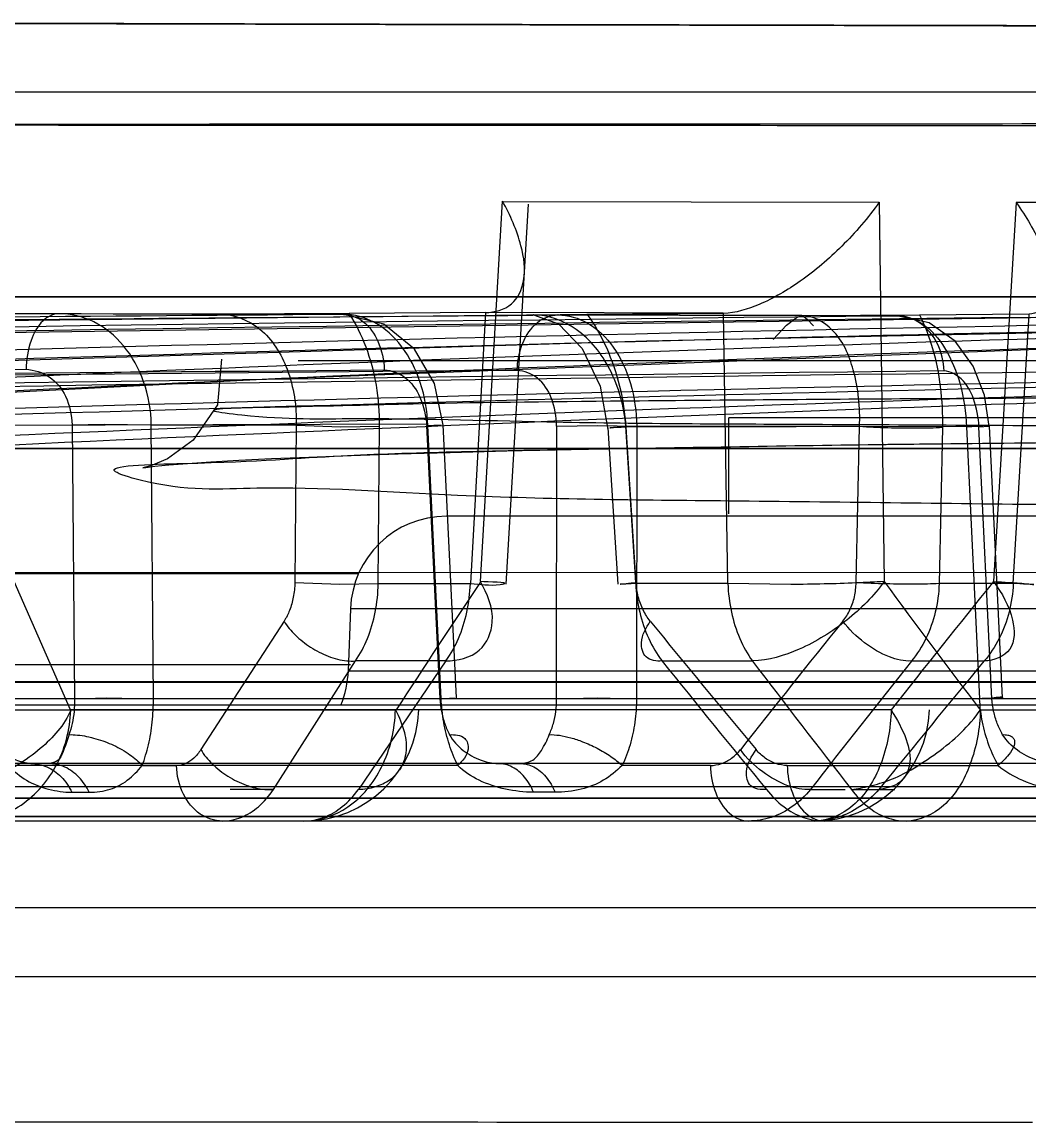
# Model space of a CAD drawing. Header units: millimetres. Extents: x 1236 to 1656, y -100 to 494.
# Drawn here: x 1376.603 to 1377.652, y 392.737 to 393.883 of the extents above; entities that cross this region are included whole.
import ezdxf

# ---------------------------------------------------------------- set-up
doc = ezdxf.new("R2010")
doc.units = ezdxf.units.MM
doc.header["$LTSCALE"] = 0.1

msp = doc.modelspace()

# ---------------------------------------------------------------- linework, layer by layer
for p, q in [((1375.7972, 393.8107), (1384.5974, 393.8107)), ((1377.0806, 393.3003), (1377.1036, 393.6965)), ((1377.1041, 393.6964), (1377.4962, 393.6956)), ((1377.1073, 393.2975), (1377.1306, 393.6936)), ((1377.4963, 393.6956), (1377.5013, 393.3003)), ((1377.6389, 393.6953), (1377.6153, 393.3003)), ((1378.1027, 393.6944), (1377.6389, 393.6953)), ((1376.421, 393.5799), (1376.9378, 393.5786)), ((1376.8091, 393.5789), (1376.6413, 393.5793)), ((1376.8097, 393.5789), (1376.642, 393.5793)), ((1376.9438, 393.5795), (1376.8091, 393.5789)), ((1377.0858, 393.5805), (1376.9438, 393.5795)), ((1377.0858, 393.5805), (1377.0701, 393.2982)), ((1377.3337, 393.5799), (1377.0858, 393.5805)), ((1377.1354, 393.5781), (1377.1916, 393.5789)), ((1377.5145, 393.5773), (1377.1354, 393.5781)), ((1377.1612, 393.578), (1377.415, 393.5775)), ((1377.4156, 393.5775), (1377.1618, 393.578)), ((1377.1916, 393.5789), (1377.3338, 393.5799)), ((1377.3384, 393.2982), (1377.3338, 393.5797)), ((1377.415, 393.5775), (1377.5381, 393.5782)), ((1377.5381, 393.5782), (1377.6523, 393.5792)), ((1377.6359, 393.2982), (1377.6523, 393.579)), ((1376.8905, 393.5307), (1379.3886, 393.5307)), ((1378.9396, 393.4707), (1377.3395, 393.4707)), ((1377.3395, 393.3707), (1377.3395, 393.4707)), ((1377.0259, 393.4641), (1376.5232, 393.4628)), ((1376.6552, 393.4635), (1376.6884, 393.4643)), ((1376.6552, 393.4635), (1376.6574, 393.1782)), ((1376.6884, 393.4643), (1376.7375, 393.4635)), ((1376.7375, 393.4631), (1376.8885, 393.4635)), ((1376.7397, 393.1782), (1376.7375, 393.4635)), ((1376.8885, 393.4631), (1376.8872, 393.2993)), ((1376.8885, 393.4631), (1376.9351, 393.4614)), ((1376.9351, 393.4614), (1376.9755, 393.4621)), ((1376.9741, 393.2982), (1376.9755, 393.4621)), ((1377.0244, 393.4628), (1377.0397, 393.4635)), ((1377.0244, 393.4628), (1377.0382, 393.1782)), ((1377.0396, 393.1782), (1377.0258, 393.4628)), ((1377.0557, 393.1791), (1377.0419, 393.4636)), ((1377.1599, 393.1782), (1377.1601, 393.4622)), ((1377.1601, 393.4622), (1377.2025, 393.463)), ((1377.2025, 393.463), (1377.2434, 393.4622)), ((1377.2134, 393.4605), (1377.2238, 393.2975)), ((1377.232, 393.4612), (1377.2424, 393.2982)), ((1377.2322, 393.4615), (1377.587, 393.4623)), ((1377.2427, 393.2993), (1377.2322, 393.4623)), ((1377.2434, 393.4622), (1377.2432, 393.1782)), ((1377.4756, 393.4622), (1377.2434, 393.4617)), ((1377.4722, 393.2993), (1377.4756, 393.4617)), ((1377.562, 393.4607), (1377.5586, 393.2982)), ((1377.587, 393.4615), (1377.6006, 393.1782)), ((1377.6, 393.4615), (1377.6108, 393.4622)), ((1377.6136, 393.1782), (1377.6, 393.4615)), ((1377.6109, 393.4622), (1377.6244, 393.179)), ((1379.234, 393.3683), (1377.0451, 393.3683)), ((1376.9535, 393.3083), (1367.178, 393.3083)), ((1378.4153, 393.3098), (1371.8463, 393.3083)), ((1376.6534, 393.1665), (1376.5946, 393.3003)), ((1376.8872, 393.2993), (1376.9341, 393.2975)), ((1376.9341, 393.2975), (1376.9741, 393.2982)), ((1376.9741, 393.2982), (1377.0701, 393.2982)), ((1377.3384, 393.2982), (1377.2424, 393.2982)), ((1377.404, 393.2972), (1377.3384, 393.2982)), ((1377.6359, 393.2982), (1377.5586, 393.2982)), ((1376.9452, 393.2718), (1376.9429, 393.2072)), ((1379.334, 393.2718), (1376.9452, 393.2718)), ((1376.8759, 393.2589), (1376.7892, 393.1251)), ((1376.8649, 393.0836), (1376.9503, 393.2175)), ((1377.0444, 393.2175), (1376.9503, 393.2175)), ((1377.0444, 393.2175), (1376.9534, 393.0836)), ((1377.2699, 393.2175), (1377.3641, 393.2175)), ((1377.5299, 393.2175), (1377.6056, 393.2175)), ((1376.9452, 393.2135), (1371.6908, 393.2136)), ((1376.9429, 393.2072), (1379.3362, 393.2072)), ((1371.8165, 393.1954), (1378.4117, 393.1954)), ((1380.1973, 393.1957), (1373.6444, 393.1958)), ((1353.8838, 393.1718), (1406.439, 393.1718)), ((1378.6177, 393.1782), (1354.5692, 393.1782)), ((1379.7296, 393.1782), (1357.5891, 393.1782)), ((1369.1986, 393.1718), (1406.5113, 393.1718)), ((1376.6574, 393.1782), (1376.6906, 393.179)), ((1376.6906, 393.179), (1376.7397, 393.1782)), ((1377.0382, 393.1782), (1377.0535, 393.179)), ((1377.1599, 393.1782), (1377.2023, 393.1791)), ((1377.2023, 393.1791), (1377.2432, 393.1782)), ((1377.6136, 393.1782), (1377.6244, 393.179)), ((1376.354, 393.1665), (1376.9928, 393.1665)), ((1377.5086, 393.1665), (1376.6534, 393.1665)), ((1377.6016, 393.1665), (1379.2026, 393.1665)), ((1379.8331, 393.1107), (1354.5609, 393.1107)), ((1377.057, 393.1086), (1376.1793, 393.1086)), ((1376.6304, 393.1107), (1376.612, 393.1107)), ((1376.7281, 393.1086), (1376.7638, 393.1086)), ((1377.099, 393.1107), (1377.1218, 393.1107)), ((1377.3203, 393.1086), (1377.2283, 393.1086)), ((1377.4003, 393.1086), (1377.6202, 393.1086)), ((1370.4741, 393.0866), (1380.0281, 393.0867)), ((1376.6547, 393.0807), (1376.6729, 393.0807)), ((1376.8649, 393.0836), (1376.8198, 393.0836)), ((1377.1583, 393.0807), (1377.1359, 393.0807)), ((1377.4246, 393.0836), (1377.4608, 393.0836)), ((1377.4673, 393.0836), (1377.5125, 393.0836)), ((1378.4712, 393.0744), (1371.7466, 393.0744)), ((1373.5793, 393.0744), (1380.1973, 393.0744)), ((1380.1973, 393.0555), (1370.2021, 393.0555)), ((1370.2021, 393.0555), (1390.1926, 393.0555)), ((1384.5049, 393.0507), (1375.8897, 393.0507)), ((1370.197, 392.9607), (1390.1976, 392.9607)), ((1380.1556, 392.8878), (1370.4608, 392.8894)), ((1377.1983, 392.7371), (1377.656, 392.7371))]:
    msp.add_line(p, q)
for points in [[(1381.2269, 393.8774), (1380.5036, 393.877), (1379.7688, 393.877), (1379.0363, 393.8775), (1378.3411, 393.8783), (1377.7006, 393.8793), (1377.1466, 393.8805), (1376.6954, 393.8816), (1376.364, 393.8825), (1376.1615, 393.8831), (1376.0945, 393.8833)], [(1378.2182, 393.8785), (1377.6493, 393.8794), (1377.141, 393.8805), (1376.709, 393.8816), (1376.3778, 393.8825), (1376.1675, 393.8831), (1376.0945, 393.8833)], [(1377.1608, 393.578), (1375.0709, 393.5561), (1372.891, 393.5228), (1370.6211, 393.4791), (1368.2611, 393.4264), (1365.8111, 393.3669), (1363.271, 393.3033)], [(1377.7728, 393.5768), (1375.9644, 393.5504), (1374.0657, 393.5092), (1372.0765, 393.4537), (1369.9971, 393.3854), (1367.8273, 393.3062)], [(1378.4583, 393.5757), (1377.2535, 393.5506), (1375.9896, 393.5119), (1374.6664, 393.4589), (1373.2842, 393.391), (1371.8428, 393.3082)], [(1378.8221, 393.5752), (1377.8491, 393.5495), (1376.847, 393.5104), (1375.8157, 393.4574), (1374.7553, 393.3903), (1373.6657, 393.3088)], [(1376.9384, 393.5786), (1376.6644, 393.5793), (1376.4217, 393.5799)], [(1377.0419, 393.4633), (1377.0328, 393.5067), (1377.012, 393.5423), (1376.9798, 393.5683), (1376.9379, 393.5786)], [(1377.1359, 393.5781), (1377.1621, 393.5689), (1377.1865, 393.5431), (1377.2053, 393.5038), (1377.2135, 393.4587)], [(1377.515, 393.5773), (1377.3856, 393.5776), (1377.2583, 393.5778), (1377.136, 393.5781)], [(1377.3858, 393.5524), (1377.3995, 393.5675), (1377.4095, 393.5751), (1377.4143, 393.5772), (1377.4147, 393.5776), (1377.4166, 393.577), (1377.4211, 393.5738), (1377.4276, 393.5666)], [(1377.6109, 393.4622), (1377.6059, 393.4946), (1377.5941, 393.5247), (1377.5753, 393.5507), (1377.5482, 393.5699), (1377.5144, 393.5773)], [(1376.8108, 393.5321), (1376.8064, 393.4844), (1376.7811, 393.4477), (1376.7544, 393.428), (1376.7369, 393.4207), (1376.7287, 393.4186), (1376.732, 393.4192), (1376.7414, 393.4204)], [(1376.7414, 393.4204), (1376.7557, 393.4218), (1376.7754, 393.4234), (1376.7996, 393.425), (1376.8289, 393.4266), (1376.8629, 393.4283), (1376.9019, 393.43), (1376.946, 393.4316), (1376.995, 393.4332), (1377.0491, 393.4348), (1377.108, 393.4363), (1377.1718, 393.4377), (1377.2403, 393.4391), (1377.3137, 393.4404), (1377.3917, 393.4417), (1377.4743, 393.4428), (1377.5613, 393.4438), (1377.6528, 393.4447), (1377.7483, 393.4455), (1377.8478, 393.4462)]]:
    msp.add_lwpolyline(points)
for centre, radius, start, end in [((1377.0451, 393.2683), 0.1, 90, 178), ((1384.6985, 388.1745), 9.1814, 146.06341, 147.06367), ((1385.652, 399.3013), 10.1216, 216.36222, 217.30814), ((1388.1614, 384.7833), 13.5558, 141.0758, 141.79895), ((1385.9278, 400.2919), 11.164, 219.04767, 219.93763), ((1387.9349, 384.7868), 13.4735, 141.03872, 141.76685), ((1386.0021, 400.2057), 11.1842, 218.66991, 219.55344), ((1385.5209, 399.4051), 10.2382, 217.18348, 218.12942), ((1387.9793, 384.8872), 13.3635, 141.4383, 142.16836), ((1388.1801, 384.4288), 13.7499, 140.26924, 140.99019), ((1376.843, 393.2107), 0.1, 336.9145, 358), ((1376.8965, 393.1707), 0.12, 270, 358.0557), ((1377.4286, 393.1707), 0.12, 270, 358.0344)]:
    msp.add_arc(centre, radius, start, end)
for points, knots in [([(1378.2178, 393.8785), (1377.9855, 393.8788), (1377.5531, 393.8796), (1376.9984, 393.8808), (1376.5132, 393.8821), (1376.3252, 393.8826), (1376.0468, 393.8834), (1376.2369, 393.8829), (1376.4214, 393.8823), (1376.8338, 393.8812), (1377.354, 393.88), (1378.0109, 393.8787), (1378.7554, 393.8777), (1379.5621, 393.877), (1380.3924, 393.8769), (1380.9505, 393.8771), (1381.227, 393.8774)], [0, 0, 0, 0, 0.096063, 0.176506, 0.237624, 0.276706, 0.292628, 0.300782, 0.33267, 0.386698, 0.460856, 0.552258, 0.656667, 0.769243, 0.885677, 1, 1, 1, 1]), ([(1378.2663, 393.775), (1378.0382, 393.775), (1377.615, 393.7752), (1377.0728, 393.7754), (1376.6006, 393.7756), (1376.418, 393.7759), (1376.1496, 393.7761), (1376.334, 393.7769), (1376.5131, 393.7767), (1376.9149, 393.7772), (1377.4211, 393.7773), (1378.0601, 393.7775), (1378.7865, 393.7775), (1379.5749, 393.7776), (1380.387, 393.7776), (1380.932, 393.7775), (1381.2017, 393.7775)], [0, 0, 0, 0, 0.096673, 0.177125, 0.238103, 0.276956, 0.292592, 0.300724, 0.332443, 0.386438, 0.46049, 0.551599, 0.655637, 0.768974, 0.885666, 1, 1, 1, 1]), ([(1377.0858, 393.5805), (1377.0953, 393.5807), (1377.1155, 393.586), (1377.1293, 393.6168), (1377.1234, 393.6552), (1377.1118, 393.6819), (1377.1036, 393.6965)], [0, 0, 0, 0, 0.200424, 0.391815, 0.648099, 1, 1, 1, 1]), ([(1377.4963, 393.6956), (1377.4846, 393.6793), (1377.4591, 393.6495), (1377.4168, 393.6134), (1377.3753, 393.589), (1377.3466, 393.58), (1377.3338, 393.5797)], [0, 0, 0, 0, 0.294909, 0.571487, 0.811932, 1, 1, 1, 1]), ([(1377.639, 393.6953), (1377.6491, 393.6807), (1377.6648, 393.6541), (1377.678, 393.6184), (1377.6768, 393.5867), (1377.6596, 393.5792), (1377.6523, 393.579)], [0, 0, 0, 0, 0.385887, 0.661679, 0.840721, 1, 1, 1, 1]), ([(1354.1992, 393.5932), (1354.228, 393.5936), (1354.3391, 393.5948), (1354.5838, 393.5955), (1355, 393.5952), (1355.4659, 393.5949), (1355.956, 393.5947), (1356.4333, 393.5946), (1357.0012, 393.5945), (1357.6711, 393.5942), (1358.4477, 393.5941), (1359.3293, 393.5942), (1360.3053, 393.5943), (1361.3592, 393.5945), (1362.4716, 393.5947), (1364.0196, 393.595), (1365.994, 393.5954), (1368.3837, 393.596), (1371.5511, 393.5964), (1375.49, 393.597), (1378.6274, 393.5971), (1380.1973, 393.597)], [0, 0, 0, 0, 0.003316, 0.012819, 0.028238, 0.05134, 0.06659, 0.084788, 0.106415, 0.132125, 0.162092, 0.196026, 0.233859, 0.274706, 0.31765, 0.362212, 0.45334, 0.545477, 0.637971, 0.818839, 1, 1, 1, 1]), ([(1380.1973, 393.597), (1378.5967, 393.597), (1375.3986, 393.5969), (1371.4045, 393.5964), (1368.2182, 393.5959), (1365.8453, 393.5954), (1363.8819, 393.595), (1362.3377, 393.5947), (1361.2267, 393.5944), (1360.1759, 393.5943), (1358.9515, 393.5942), (1357.8593, 393.5942), (1356.9097, 393.5945), (1356.2243, 393.5946), (1355.5634, 393.5949), (1354.9572, 393.5953), (1354.5882, 393.5955), (1354.3815, 393.595), (1354.28, 393.5945), (1354.224, 393.5937), (1354.2003, 393.5932)], [0, 0, 0, 0, 0.184709, 0.369058, 0.46091, 0.552392, 0.642886, 0.687488, 0.730587, 0.771088, 0.808757, 0.87187, 0.897136, 0.918337, 0.950956, 0.973411, 0.988287, 0.993534, 0.997269, 1, 1, 1, 1]), ([(1376.9378, 393.5786), (1376.3758, 393.5743), (1375.2517, 393.5633), (1373.6133, 393.5412), (1372.0223, 393.5144), (1370.5266, 393.485), (1369.0785, 393.4534), (1367.7256, 393.422), (1366.4198, 393.3902), (1365.2091, 393.3602), (1364.0454, 393.331), (1363.3013, 393.3123), (1362.9291, 393.3031)], [0, 0, 0, 0, 0.120334, 0.240675, 0.350839, 0.461016, 0.560976, 0.660979, 0.750756, 0.840636, 0.920285, 1, 1, 1, 1]), ([(1363.2721, 393.3033), (1363.6442, 393.3125), (1364.388, 393.3313), (1365.5494, 393.3606), (1366.7558, 393.3906), (1368.0534, 393.4223), (1369.3963, 393.4537), (1370.8307, 393.4851), (1372.3106, 393.5142), (1373.8818, 393.5408), (1375.4987, 393.5628), (1376.607, 393.5737), (1377.1612, 393.578)], [0, 0, 0, 0, 0.080371, 0.160678, 0.250882, 0.340984, 0.44099, 0.540961, 0.650802, 0.760639, 0.880322, 1, 1, 1, 1]), ([(1377.7733, 393.5768), (1376.56, 393.5638), (1374.2416, 393.5216), (1370.9271, 393.4219), (1368.8259, 393.3439), (1367.8293, 393.3063)], [0, 0, 0, 0, 0.365915, 0.699255, 1, 1, 1, 1]), ([(1368.1551, 393.3315), (1369.1004, 393.3664), (1371.0853, 393.4376), (1374.2051, 393.5274), (1376.3799, 393.5654), (1377.5145, 393.5773)], [0, 0, 0, 0, 0.303082, 0.636421, 1, 1, 1, 1]), ([(1376.6413, 393.5793), (1375.6484, 393.5733), (1373.7138, 393.5569), (1370.889, 393.5211), (1369.0571, 393.4918), (1368.1668, 393.4767)], [0, 0, 0, 0, 0.351476, 0.68481, 1, 1, 1, 1]), ([(1378.1728, 393.5761), (1377.3787, 393.5638), (1375.8439, 393.5249), (1373.6225, 393.4302), (1372.1956, 393.35), (1371.5089, 393.3081)], [0, 0, 0, 0, 0.357193, 0.690529, 1, 1, 1, 1]), ([(1371.8463, 393.3083), (1372.5288, 393.3501), (1373.9458, 393.4302), (1376.1501, 393.5245), (1377.6722, 393.5633), (1378.4591, 393.5757)], [0, 0, 0, 0, 0.309926, 0.643261, 1, 1, 1, 1]), ([(1373.3409, 393.3088), (1373.8829, 393.3522), (1375.0009, 393.4331), (1376.7295, 393.5258), (1377.9162, 393.5635), (1378.5263, 393.5756)], [0, 0, 0, 0, 0.314165, 0.647488, 1, 1, 1, 1]), ([(1378.8232, 393.5752), (1378.2177, 393.5631), (1377.0393, 393.5255), (1375.3216, 393.4331), (1374.2099, 393.3523), (1373.6704, 393.3089)], [0, 0, 0, 0, 0.352045, 0.685367, 1, 1, 1, 1]), ([(1376.6413, 393.5793), (1376.6353, 393.5794), (1376.6214, 393.5719), (1376.6102, 393.5497), (1376.6072, 393.5315), (1376.6071, 393.5214)], [0, 0, 0, 0, 0.248532, 0.58248, 1, 1, 1, 1]), ([(1376.7375, 393.4635), (1376.7373, 393.4787), (1376.7322, 393.5084), (1376.7113, 393.5468), (1376.6797, 393.5731), (1376.6537, 393.5794), (1376.6413, 393.5793)], [0, 0, 0, 0, 0.275275, 0.535821, 0.775612, 1, 1, 1, 1]), ([(1376.8091, 393.5789), (1376.8238, 393.579), (1376.856, 393.5657), (1376.8835, 393.5199), (1376.8892, 393.4828), (1376.8885, 393.4631)], [0, 0, 0, 0, 0.287862, 0.615748, 1, 1, 1, 1]), ([(1377.0259, 393.4628), (1377.0253, 393.478), (1377.0203, 393.5073), (1377.0013, 393.5454), (1376.9729, 393.572), (1376.9489, 393.5787), (1376.9378, 393.5786)], [0, 0, 0, 0, 0.286845, 0.553655, 0.789508, 1, 1, 1, 1]), ([(1376.9378, 393.5786), (1376.945, 393.5786), (1376.9609, 393.5721), (1376.9761, 393.5499), (1376.98, 393.531), (1376.9803, 393.5209)], [0, 0, 0, 0, 0.27713, 0.609297, 1, 1, 1, 1]), ([(1376.9755, 393.4621), (1376.9756, 393.4763), (1376.9735, 393.5045), (1376.9629, 393.5444), (1376.9509, 393.5686), (1376.9438, 393.5795)], [0, 0, 0, 0, 0.347559, 0.683021, 1, 1, 1, 1]), ([(1377.1189, 393.5203), (1377.1191, 393.53), (1377.1227, 393.5485), (1377.1372, 393.5711), (1377.1536, 393.5781), (1377.1612, 393.578)], [0, 0, 0, 0, 0.373097, 0.707867, 1, 1, 1, 1]), ([(1377.2322, 393.4623), (1377.2303, 393.4827), (1377.22, 393.5209), (1377.1854, 393.5652), (1377.1512, 393.5782), (1377.1354, 393.5781)], [0, 0, 0, 0, 0.376719, 0.708996, 1, 1, 1, 1]), ([(1377.1612, 393.578), (1377.172, 393.5781), (1377.1954, 393.5713), (1377.222, 393.5442), (1377.2392, 393.5062), (1377.2432, 393.4772), (1377.2434, 393.4622)], [0, 0, 0, 0, 0.208833, 0.443323, 0.711016, 1, 1, 1, 1]), ([(1377.1916, 393.5789), (1377.1995, 393.568), (1377.2133, 393.5439), (1377.2268, 393.504), (1377.2311, 393.4756), (1377.232, 393.4612)], [0, 0, 0, 0, 0.32042, 0.656201, 1, 1, 1, 1]), ([(1377.4756, 393.4617), (1377.4766, 393.4815), (1377.4728, 393.5172), (1377.454, 393.5622), (1377.4269, 393.5776), (1377.415, 393.5775)], [0, 0, 0, 0, 0.418669, 0.748816, 1, 1, 1, 1]), ([(1377.5145, 393.5773), (1377.5239, 393.5774), (1377.5448, 393.5697), (1377.5673, 393.5426), (1377.5825, 393.5051), (1377.5865, 393.4765), (1377.587, 393.4615)], [0, 0, 0, 0, 0.189795, 0.419866, 0.696193, 1, 1, 1, 1]), ([(1377.5638, 393.5197), (1377.5634, 393.5294), (1377.5589, 393.5484), (1377.5413, 393.5709), (1377.5232, 393.5773), (1377.5145, 393.5773)], [0, 0, 0, 0, 0.35337, 0.686627, 1, 1, 1, 1]), ([(1377.5381, 393.5782), (1377.5437, 393.567), (1377.5531, 393.5425), (1377.5609, 393.5028), (1377.5622, 393.4749), (1377.562, 393.4607)], [0, 0, 0, 0, 0.309669, 0.64646, 1, 1, 1, 1]), ([(1359.1222, 393.2436), (1361.1326, 393.2873), (1365.0857, 393.366), (1370.9138, 393.4696), (1374.7318, 393.5085), (1376.6069, 393.5214)], [0, 0, 0, 0, 0.344975, 0.678316, 1, 1, 1, 1]), ([(1362.972, 393.2453), (1364.5804, 393.2877), (1367.7452, 393.3645), (1372.4145, 393.4685), (1375.4758, 393.5076), (1376.9805, 393.5209)], [0, 0, 0, 0, 0.344492, 0.677817, 1, 1, 1, 1]), ([(1377.1187, 393.5203), (1375.6271, 393.5069), (1372.5921, 393.4677), (1367.9626, 393.3642), (1364.8247, 393.2878), (1363.2299, 393.2456)], [0, 0, 0, 0, 0.322135, 0.655481, 1, 1, 1, 1]), ([(1377.564, 393.5197), (1376.4875, 393.5074), (1374.2948, 393.4701), (1370.9468, 393.3725), (1368.6754, 393.293), (1367.5199, 393.2485)], [0, 0, 0, 0, 0.321427, 0.654748, 1, 1, 1, 1]), ([(1367.7802, 393.2487), (1368.9246, 393.2932), (1371.1739, 393.3725), (1374.4885, 393.4695), (1376.6588, 393.5069), (1377.7241, 393.5192)], [0, 0, 0, 0, 0.345392, 0.678732, 1, 1, 1, 1]), ([(1371.5638, 393.2502), (1372.3035, 393.2953), (1373.7832, 393.3797), (1376.0046, 393.4673), (1377.4861, 393.5067), (1378.2271, 393.5182)], [0, 0, 0, 0, 0.333351, 0.666663, 1, 1, 1, 1]), ([(1378.4047, 393.5176), (1377.6701, 393.5046), (1376.2003, 393.4674), (1373.9956, 393.3782), (1372.5262, 393.2964), (1371.7914, 393.2499)], [0, 0, 0, 0, 0.333016, 0.666328, 1, 1, 1, 1]), ([(1378.5831, 393.5179), (1378.0063, 393.5055), (1376.8529, 393.4694), (1375.124, 393.3804), (1373.9727, 393.298), (1373.3974, 393.251)], [0, 0, 0, 0, 0.333269, 0.666563, 1, 1, 1, 1]), ([(1373.614, 393.251), (1374.1864, 393.2971), (1375.331, 393.3805), (1377.0488, 393.4683), (1378.194, 393.5059), (1378.7664, 393.5174)], [0, 0, 0, 0, 0.333877, 0.667171, 1, 1, 1, 1]), ([(1376.6069, 393.5214), (1376.6154, 393.5209), (1376.6331, 393.5157), (1376.651, 393.4929), (1376.6545, 393.4737), (1376.6551, 393.4635)], [0, 0, 0, 0, 0.309456, 0.630461, 1, 1, 1, 1]), ([(1376.9805, 393.5209), (1376.9881, 393.5203), (1377.0043, 393.5142), (1377.02, 393.4916), (1377.0237, 393.4729), (1377.0246, 393.4628)], [0, 0, 0, 0, 0.289497, 0.613989, 1, 1, 1, 1]), ([(1377.1599, 393.4622), (1377.1596, 393.4722), (1377.1568, 393.4907), (1377.1423, 393.5137), (1377.1263, 393.5197), (1377.1187, 393.5203)], [0, 0, 0, 0, 0.385165, 0.707805, 1, 1, 1, 1]), ([(1377.6003, 393.4615), (1377.5995, 393.4714), (1377.5964, 393.4893), (1377.5846, 393.5118), (1377.5705, 393.519), (1377.564, 393.5197)], [0, 0, 0, 0, 0.406611, 0.734804, 1, 1, 1, 1]), ([(1377.8665, 393.492), (1377.7562, 393.4917), (1377.5469, 393.4909), (1377.274, 393.4887), (1377.0261, 393.4863), (1376.9289, 393.4828), (1376.7784, 393.4803), (1376.8733, 393.4685), (1376.9692, 393.4718), (1377.1759, 393.4651), (1377.4328, 393.4643), (1377.7447, 393.4622), (1377.9653, 393.4619), (1378.0804, 393.4619)], [0, 0, 0, 0, 0.141389, 0.265034, 0.362471, 0.427018, 0.454254, 0.466419, 0.516891, 0.602271, 0.716705, 0.85237, 1, 1, 1, 1]), ([(1377.232, 393.4612), (1377.2265, 393.4609), (1377.2045, 393.4596), (1377.2267, 393.4618), (1377.2322, 393.4623)], [0, 0, 0, 0, 0.495314, 1, 1, 1, 1]), ([(1377.562, 393.4607), (1377.5536, 393.4601), (1377.5346, 393.4598), (1377.5058, 393.4601), (1377.4854, 393.461), (1377.4756, 393.4617)], [0, 0, 0, 0, 0.289901, 0.658316, 1, 1, 1, 1]), ([(1377.6108, 393.4622), (1377.6141, 393.4637), (1377.5951, 393.4611), (1377.5913, 393.4616), (1377.587, 393.4615)], [0, 0, 0, 0, 0.452963, 1, 1, 1, 1]), ([(1378.047, 393.3788), (1377.9237, 393.3789), (1377.6883, 393.3794), (1377.3568, 393.3845), (1377.0841, 393.386), (1376.8704, 393.402), (1376.7662, 393.393), (1376.6738, 393.4213), (1376.838, 393.4241), (1376.9437, 393.4339), (1377.2122, 393.4385), (1377.5054, 393.4438), (1377.7295, 393.4456), (1377.847, 393.4463)], [0, 0, 0, 0, 0.14807, 0.283369, 0.396611, 0.480447, 0.529397, 0.540264, 0.568905, 0.634853, 0.73406, 0.858722, 1, 1, 1, 1]), ([(1380.1973, 393.439), (1378.6246, 393.4391), (1375.4816, 393.439), (1371.5356, 393.4384), (1368.3606, 393.4379), (1365.9582, 393.4374), (1363.9669, 393.437), (1362.3982, 393.4366), (1361.2652, 393.4364), (1360.1887, 393.4362), (1359.1907, 393.4361), (1358.289, 393.4361), (1357.4954, 393.4362), (1356.8122, 393.4364), (1356.2348, 393.4365), (1355.7508, 393.4367), (1355.2554, 393.4369), (1354.7855, 393.4372), (1354.3663, 393.4375), (1354.1201, 393.4367), (1354.0083, 393.4355), (1353.9793, 393.4352)], [0, 0, 0, 0, 0.179962, 0.359634, 0.45152, 0.543268, 0.634528, 0.679372, 0.722767, 0.764173, 0.802546, 0.836968, 0.867354, 0.893349, 0.915139, 0.933429, 0.948721, 0.971826, 0.987203, 0.996684, 1, 1, 1, 1]), ([(1355.1405, 393.437), (1355.1817, 393.437), (1355.5089, 393.4368), (1356.0228, 393.4366), (1356.7186, 393.4365), (1357.6877, 393.4361), (1358.804, 393.4361), (1360.0561, 393.4362), (1361.1297, 393.4364), (1362.2619, 393.4366), (1363.8274, 393.437), (1365.8084, 393.4374), (1368.1945, 393.4379), (1371.3887, 393.4384), (1375.39, 393.4389), (1378.5938, 393.4391), (1380.1973, 393.439)], [0, 0, 0, 0, 0.004927, 0.039182, 0.061525, 0.088237, 0.155208, 0.195173, 0.23815, 0.283745, 0.330729, 0.425586, 0.520932, 0.616407, 0.808018, 1, 1, 1, 1]), ([(1376.8872, 393.2993), (1376.887, 393.2941), (1376.886, 393.2842), (1376.8822, 393.2705), (1376.8782, 393.2624), (1376.8759, 393.2589)], [0, 0, 0, 0, 0.364054, 0.700813, 1, 1, 1, 1]), ([(1376.9503, 393.2175), (1376.9554, 393.2248), (1376.9639, 393.2412), (1376.9718, 393.2687), (1376.9739, 393.2882), (1376.9741, 393.2982)], [0, 0, 0, 0, 0.312005, 0.647579, 1, 1, 1, 1]), ([(1377.0444, 393.2175), (1377.0567, 393.2178), (1377.0822, 393.2232), (1377.0986, 393.2625), (1377.0877, 393.2876), (1377.0805, 393.3003)], [0, 0, 0, 0, 0.325401, 0.612682, 1, 1, 1, 1]), ([(1377.0444, 393.2175), (1377.0497, 393.2247), (1377.0588, 393.2412), (1377.0673, 393.2686), (1377.0697, 393.2882), (1377.0701, 393.2982)], [0, 0, 0, 0, 0.313653, 0.649966, 1, 1, 1, 1]), ([(1377.0701, 393.2982), (1377.0805, 393.2978), (1377.0906, 393.2953), (1377.1142, 393.2994), (1377.0888, 393.2997), (1377.0806, 393.3003)], [0, 0, 0, 0, 0.518664, 0.586714, 1, 1, 1, 1]), ([(1377.2424, 393.2982), (1377.237, 393.2979), (1377.2151, 393.2967), (1377.2372, 393.2987), (1377.2427, 393.2993)], [0, 0, 0, 0, 0.493884, 1, 1, 1, 1]), ([(1377.2424, 393.2982), (1377.2429, 393.2882), (1377.2456, 393.2686), (1377.2548, 393.2411), (1377.2644, 393.2247), (1377.2699, 393.2175)], [0, 0, 0, 0, 0.348397, 0.683644, 1, 1, 1, 1]), ([(1377.2576, 393.2589), (1377.2547, 393.2625), (1377.2496, 393.2707), (1377.2446, 393.2844), (1377.243, 393.2943), (1377.2427, 393.2993)], [0, 0, 0, 0, 0.319807, 0.656639, 1, 1, 1, 1]), ([(1377.3384, 393.2982), (1377.3388, 393.2882), (1377.3412, 393.2686), (1377.3498, 393.2412), (1377.3588, 393.2247), (1377.3641, 393.2175)], [0, 0, 0, 0, 0.350038, 0.686362, 1, 1, 1, 1]), ([(1377.5014, 393.3003), (1377.4904, 393.2852), (1377.4631, 393.2579), (1377.4164, 393.2287), (1377.3808, 393.218), (1377.3641, 393.2175)], [0, 0, 0, 0, 0.341501, 0.69385, 1, 1, 1, 1]), ([(1377.5013, 393.3003), (1377.4916, 393.2997), (1377.4708, 393.2986), (1377.4383, 393.2976), (1377.4156, 393.2973), (1377.404, 393.2972)], [0, 0, 0, 0, 0.299484, 0.642293, 1, 1, 1, 1]), ([(1377.4583, 393.2589), (1377.4612, 393.2625), (1377.4662, 393.2707), (1377.4709, 393.2845), (1377.472, 393.2943), (1377.4722, 393.2993)], [0, 0, 0, 0, 0.320138, 0.65634, 1, 1, 1, 1]), ([(1377.5586, 393.2982), (1377.5505, 393.2977), (1377.5321, 393.2973), (1377.5032, 393.2978), (1377.4825, 393.2983), (1377.4722, 393.2993)], [0, 0, 0, 0, 0.282054, 0.639647, 1, 1, 1, 1]), ([(1377.5586, 393.2982), (1377.5583, 393.2882), (1377.5557, 393.2685), (1377.546, 393.2409), (1377.5358, 393.2246), (1377.5299, 393.2175)], [0, 0, 0, 0, 0.345374, 0.679696, 1, 1, 1, 1]), ([(1377.6153, 393.3003), (1377.624, 393.2881), (1377.6369, 393.2669), (1377.6383, 393.2265), (1377.6153, 393.2178), (1377.6056, 393.2175)], [0, 0, 0, 0, 0.4295, 0.719767, 1, 1, 1, 1]), ([(1377.6359, 393.2982), (1377.6354, 393.2882), (1377.6326, 393.2684), (1377.6223, 393.2408), (1377.6117, 393.2246), (1377.6056, 393.2175)], [0, 0, 0, 0, 0.343594, 0.678727, 1, 1, 1, 1]), ([(1377.6154, 393.3003), (1377.6269, 393.2996), (1377.6374, 393.2992), (1377.6658, 393.2964), (1377.643, 393.2979), (1377.6359, 393.2982)], [0, 0, 0, 0, 0.547039, 0.662434, 1, 1, 1, 1]), ([(1376.8759, 393.2589), (1376.8792, 393.2536), (1376.8877, 393.2436), (1376.9033, 393.2313), (1376.9155, 393.225), (1376.9219, 393.2225)], [0, 0, 0, 0, 0.314043, 0.65461, 1, 1, 1, 1]), ([(1377.2699, 393.2175), (1377.2642, 393.2171), (1377.2511, 393.2186), (1377.2459, 393.2403), (1377.2531, 393.2522), (1377.2576, 393.2589)], [0, 0, 0, 0, 0.301775, 0.576299, 1, 1, 1, 1]), ([(1377.5299, 393.2175), (1377.5221, 393.2169), (1377.5042, 393.2214), (1377.4798, 393.2359), (1377.4647, 393.2504), (1377.4583, 393.2589)], [0, 0, 0, 0, 0.272845, 0.626587, 1, 1, 1, 1]), ([(1376.9219, 393.2225), (1376.9251, 393.2213), (1376.9315, 393.2192), (1376.9411, 393.2175), (1376.9474, 393.2173), (1376.9503, 393.2175)], [0, 0, 0, 0, 0.356137, 0.691884, 1, 1, 1, 1]), ([(1376.6574, 393.1782), (1376.6576, 393.1738), (1376.6573, 393.1651), (1376.6554, 393.1525), (1376.6531, 393.1445), (1376.6517, 393.1407)], [0, 0, 0, 0, 0.346782, 0.682262, 1, 1, 1, 1]), ([(1376.7281, 393.1086), (1376.7307, 393.1156), (1376.7352, 393.1305), (1376.739, 393.1539), (1376.7398, 393.1701), (1376.7397, 393.1782)], [0, 0, 0, 0, 0.318037, 0.653697, 1, 1, 1, 1]), ([(1377.0382, 393.1782), (1377.0385, 393.1738), (1377.0396, 393.165), (1377.043, 393.1524), (1377.0463, 393.1445), (1377.0482, 393.1407)], [0, 0, 0, 0, 0.341576, 0.676838, 1, 1, 1, 1]), ([(1377.057, 393.1086), (1377.0535, 393.1156), (1377.0476, 393.1303), (1377.0418, 393.1538), (1377.04, 393.17), (1377.0396, 393.1782)], [0, 0, 0, 0, 0.322727, 0.657967, 1, 1, 1, 1]), ([(1377.1523, 393.1407), (1377.154, 393.1445), (1377.157, 393.1524), (1377.1595, 393.1651), (1377.16, 393.1738), (1377.1599, 393.1782)], [0, 0, 0, 0, 0.322455, 0.656229, 1, 1, 1, 1]), ([(1377.2432, 393.1782), (1377.2432, 393.1701), (1377.2421, 393.1538), (1377.2371, 393.1304), (1377.2316, 393.1156), (1377.2283, 393.1086)], [0, 0, 0, 0, 0.342595, 0.677554, 1, 1, 1, 1]), ([(1377.6005, 393.1782), (1377.6009, 393.17), (1377.6029, 393.1537), (1377.6095, 393.1302), (1377.6163, 393.1155), (1377.6202, 393.1086)], [0, 0, 0, 0, 0.338534, 0.673124, 1, 1, 1, 1]), ([(1377.6244, 393.179), (1377.6277, 393.1805), (1377.6087, 393.1779), (1377.6049, 393.1784), (1377.6006, 393.1782)], [0, 0, 0, 0, 0.448783, 1, 1, 1, 1]), ([(1377.6248, 393.1407), (1377.6226, 393.1444), (1377.6189, 393.1523), (1377.6151, 393.165), (1377.6139, 393.1738), (1377.6136, 393.1782)], [0, 0, 0, 0, 0.327564, 0.661199, 1, 1, 1, 1]), ([(1376.6536, 393.1664), (1376.6471, 393.1506), (1376.6215, 393.1224), (1376.5739, 393.0933), (1376.5358, 393.0856), (1376.5171, 393.0836)], [0, 0, 0, 0, 0.30897, 0.660984, 1, 1, 1, 1]), ([(1376.5481, 393.0507), (1376.5657, 393.0507), (1376.6028, 393.0619), (1376.6426, 393.106), (1376.6529, 393.1458), (1376.6536, 393.1664)], [0, 0, 0, 0, 0.308728, 0.639871, 1, 1, 1, 1]), ([(1376.8965, 393.0507), (1376.9126, 393.0507), (1376.9473, 393.0626), (1376.9825, 393.1072), (1376.9915, 393.1461), (1376.992, 393.1666)], [0, 0, 0, 0, 0.294242, 0.625172, 1, 1, 1, 1]), ([(1376.992, 393.1666), (1376.9959, 393.1591), (1377.0021, 393.1447), (1377.0044, 393.1225), (1376.9998, 393.1093), (1376.9964, 393.1041)], [0, 0, 0, 0, 0.385892, 0.712451, 1, 1, 1, 1]), ([(1377.5086, 393.1666), (1377.5082, 393.1472), (1377.5014, 393.1106), (1377.4746, 393.0653), (1377.443, 393.0507), (1377.4286, 393.0507)], [0, 0, 0, 0, 0.380879, 0.716405, 1, 1, 1, 1]), ([(1377.5086, 393.1666), (1377.5146, 393.1566), (1377.5247, 393.1389), (1377.531, 393.1109), (1377.519, 393.0879), (1377.5035, 393.0845), (1377.4958, 393.0837)], [0, 0, 0, 0, 0.330278, 0.585736, 0.78005, 1, 1, 1, 1]), ([(1377.6016, 393.1666), (1377.6011, 393.1473), (1377.5946, 393.1109), (1377.5691, 393.0657), (1377.5383, 393.0507), (1377.5242, 393.0507)], [0, 0, 0, 0, 0.384954, 0.721165, 1, 1, 1, 1]), ([(1377.5294, 393.1041), (1377.5386, 393.1097), (1377.5568, 393.1214), (1377.5817, 393.1418), (1377.5958, 393.158), (1377.6016, 393.1666)], [0, 0, 0, 0, 0.336156, 0.675887, 1, 1, 1, 1]), ([(1376.612, 393.1107), (1376.6067, 393.1107), (1376.5952, 393.1142), (1376.5788, 393.1235), (1376.5705, 393.1346), (1376.5673, 393.1407)], [0, 0, 0, 0, 0.280305, 0.630819, 1, 1, 1, 1]), ([(1376.6517, 393.1407), (1376.6502, 393.1352), (1376.6468, 393.1264), (1376.642, 393.1132), (1376.634, 393.1107), (1376.6304, 393.1107)], [0, 0, 0, 0, 0.43825, 0.732005, 1, 1, 1, 1]), ([(1376.6517, 393.1407), (1376.6546, 393.1408), (1376.6609, 393.1405), (1376.6703, 393.139), (1376.6767, 393.1375), (1376.6799, 393.1365)], [0, 0, 0, 0, 0.312771, 0.649568, 1, 1, 1, 1]), ([(1376.6799, 393.1365), (1376.6862, 393.1347), (1376.6985, 393.1301), (1376.7149, 393.1208), (1376.7243, 393.1128), (1376.7281, 393.1086)], [0, 0, 0, 0, 0.348313, 0.698135, 1, 1, 1, 1]), ([(1377.0482, 393.1407), (1377.0537, 393.1408), (1377.0652, 393.1404), (1377.0702, 393.1219), (1377.0617, 393.1134), (1377.057, 393.1086)], [0, 0, 0, 0, 0.340188, 0.583941, 1, 1, 1, 1]), ([(1377.0482, 393.1407), (1377.052, 393.1345), (1377.0616, 393.1233), (1377.0799, 393.1139), (1377.0929, 393.1107), (1377.099, 393.1107)], [0, 0, 0, 0, 0.355563, 0.702993, 1, 1, 1, 1]), ([(1377.1218, 393.1107), (1377.1264, 393.1107), (1377.136, 393.1129), (1377.1454, 393.1256), (1377.1501, 393.135), (1377.1523, 393.1407)], [0, 0, 0, 0, 0.301167, 0.598605, 1, 1, 1, 1]), ([(1377.1523, 393.1407), (1377.1558, 393.1408), (1377.1634, 393.1402), (1377.1751, 393.1376), (1377.183, 393.135), (1377.1871, 393.1334)], [0, 0, 0, 0, 0.296179, 0.636197, 1, 1, 1, 1]), ([(1377.6364, 393.1365), (1377.6376, 393.1345), (1377.637, 393.1277), (1377.6305, 393.1185), (1377.6242, 393.112), (1377.6202, 393.1086)], [0, 0, 0, 0, 0.207513, 0.536072, 1, 1, 1, 1]), ([(1377.6248, 393.1407), (1377.6266, 393.1408), (1377.6297, 393.1406), (1377.6339, 393.1393), (1377.6358, 393.1375), (1377.6364, 393.1365)], [0, 0, 0, 0, 0.411418, 0.734211, 1, 1, 1, 1]), ([(1377.68, 393.1107), (1377.6733, 393.1107), (1377.6592, 393.1137), (1377.6394, 393.1233), (1377.6289, 393.1345), (1377.6248, 393.1407)], [0, 0, 0, 0, 0.310008, 0.653718, 1, 1, 1, 1]), ([(1376.7892, 393.1251), (1376.7871, 393.1218), (1376.7825, 393.116), (1376.7737, 393.11), (1376.767, 393.1086), (1376.7638, 393.1086)], [0, 0, 0, 0, 0.368842, 0.69738, 1, 1, 1, 1]), ([(1376.7892, 393.1251), (1376.7924, 393.1196), (1376.801, 393.1093), (1376.8172, 393.0967), (1376.8298, 393.0905), (1376.8364, 393.0881)], [0, 0, 0, 0, 0.31233, 0.65303, 1, 1, 1, 1]), ([(1377.1871, 393.1334), (1377.1922, 393.1315), (1377.2023, 393.1269), (1377.2162, 393.1186), (1377.2246, 393.1121), (1377.2283, 393.1086)], [0, 0, 0, 0, 0.340255, 0.685187, 1, 1, 1, 1]), ([(1377.3203, 393.1086), (1377.3241, 393.1086), (1377.3321, 393.11), (1377.3429, 393.1158), (1377.3489, 393.1217), (1377.3515, 393.1251)], [0, 0, 0, 0, 0.319174, 0.650018, 1, 1, 1, 1]), ([(1377.4246, 393.0836), (1377.4166, 393.0828), (1377.3984, 393.0871), (1377.3733, 393.1015), (1377.3579, 393.1163), (1377.3515, 393.1251)], [0, 0, 0, 0, 0.276899, 0.622751, 1, 1, 1, 1]), ([(1377.3787, 393.0836), (1377.3731, 393.0831), (1377.36, 393.0844), (1377.3556, 393.1064), (1377.3631, 393.1182), (1377.3679, 393.1251)], [0, 0, 0, 0, 0.296138, 0.561117, 1, 1, 1, 1]), ([(1377.4003, 393.1086), (1377.3963, 393.1086), (1377.3881, 393.11), (1377.3769, 393.1158), (1377.3707, 393.1217), (1377.3679, 393.1251)], [0, 0, 0, 0, 0.318688, 0.650095, 1, 1, 1, 1]), ([(1376.5891, 393.1086), (1376.5942, 393.1024), (1376.6073, 393.092), (1376.6302, 393.083), (1376.6466, 393.0808), (1376.6547, 393.0807)], [0, 0, 0, 0, 0.328982, 0.666697, 1, 1, 1, 1]), ([(1376.612, 393.1107), (1376.6177, 393.1107), (1376.6296, 393.1081), (1376.6447, 393.0972), (1376.6519, 393.0866), (1376.6547, 393.0807)], [0, 0, 0, 0, 0.312252, 0.641933, 1, 1, 1, 1]), ([(1376.6729, 393.0807), (1376.6701, 393.0865), (1376.6631, 393.097), (1376.6481, 393.108), (1376.6362, 393.1107), (1376.6304, 393.1107)], [0, 0, 0, 0, 0.351891, 0.68196, 1, 1, 1, 1]), ([(1376.6729, 393.0807), (1376.6802, 393.0808), (1376.6944, 393.0825), (1376.7138, 393.0926), (1376.7234, 393.103), (1376.7281, 393.1086)], [0, 0, 0, 0, 0.344457, 0.658537, 1, 1, 1, 1]), ([(1376.8115, 393.0507), (1376.8035, 393.0507), (1376.7862, 393.0566), (1376.7686, 393.0789), (1376.7641, 393.0984), (1376.7638, 393.1086)], [0, 0, 0, 0, 0.293347, 0.624753, 1, 1, 1, 1]), ([(1376.9534, 393.0836), (1376.9595, 393.0839), (1376.9709, 393.0857), (1376.9861, 393.0925), (1376.9936, 393.1), (1376.9964, 393.1041)], [0, 0, 0, 0, 0.369361, 0.699222, 1, 1, 1, 1]), ([(1377.1359, 393.0807), (1377.1261, 393.0808), (1377.1066, 393.0829), (1377.0793, 393.0918), (1377.0634, 393.1023), (1377.057, 393.1086)], [0, 0, 0, 0, 0.345333, 0.682779, 1, 1, 1, 1]), ([(1377.1359, 393.0807), (1377.1336, 393.0864), (1377.1277, 393.0967), (1377.1148, 393.1078), (1377.1041, 393.1107), (1377.099, 393.1107)], [0, 0, 0, 0, 0.367976, 0.696896, 1, 1, 1, 1]), ([(1377.1217, 393.1107), (1377.1267, 393.1107), (1377.1372, 393.1079), (1377.1501, 393.0968), (1377.156, 393.0865), (1377.1583, 393.0807)], [0, 0, 0, 0, 0.296208, 0.62426, 1, 1, 1, 1]), ([(1377.2283, 393.1086), (1377.2223, 393.1028), (1377.2094, 393.0921), (1377.185, 393.0825), (1377.1675, 393.0808), (1377.1583, 393.0807)], [0, 0, 0, 0, 0.32307, 0.643388, 1, 1, 1, 1]), ([(1377.3203, 393.1086), (1377.3205, 393.0989), (1377.3239, 393.0806), (1377.3372, 393.058), (1377.353, 393.0507), (1377.3602, 393.0507)], [0, 0, 0, 0, 0.380387, 0.716421, 1, 1, 1, 1]), ([(1377.4003, 393.1086), (1377.4005, 393.0989), (1377.4038, 393.0807), (1377.4166, 393.0582), (1377.432, 393.0507), (1377.4391, 393.0507)], [0, 0, 0, 0, 0.383851, 0.72038, 1, 1, 1, 1]), ([(1377.4673, 393.0836), (1377.4737, 393.0844), (1377.4872, 393.087), (1377.5083, 393.0933), (1377.5223, 393.1), (1377.5294, 393.1041)], [0, 0, 0, 0, 0.292592, 0.627395, 1, 1, 1, 1]), ([(1377.6202, 393.1086), (1377.6278, 393.1022), (1377.6459, 393.0916), (1377.6768, 393.0828), (1377.6988, 393.0808), (1377.7101, 393.0807)], [0, 0, 0, 0, 0.309699, 0.646548, 1, 1, 1, 1]), ([(1376.8115, 393.0507), (1376.8181, 393.0507), (1376.832, 393.0535), (1376.8505, 393.0654), (1376.8604, 393.077), (1376.8649, 393.0836)], [0, 0, 0, 0, 0.305633, 0.633181, 1, 1, 1, 1]), ([(1376.8364, 393.0881), (1376.8397, 393.0869), (1376.8461, 393.085), (1376.8556, 393.0835), (1376.8619, 393.0834), (1376.8649, 393.0836)], [0, 0, 0, 0, 0.354726, 0.690399, 1, 1, 1, 1]), ([(1376.8965, 393.0507), (1376.9035, 393.0507), (1376.9181, 393.0535), (1376.9379, 393.0653), (1376.9486, 393.077), (1376.9534, 393.0836)], [0, 0, 0, 0, 0.309459, 0.638714, 1, 1, 1, 1]), ([(1377.4246, 393.0836), (1377.4191, 393.0769), (1377.4067, 393.065), (1377.3844, 393.0534), (1377.3681, 393.0507), (1377.3602, 393.0507)], [0, 0, 0, 0, 0.350422, 0.680104, 1, 1, 1, 1]), ([(1377.3787, 393.0836), (1377.3839, 393.077), (1377.3954, 393.0652), (1377.4163, 393.0534), (1377.4316, 393.0507), (1377.4391, 393.0507)], [0, 0, 0, 0, 0.357191, 0.686244, 1, 1, 1, 1]), ([(1377.4958, 393.0837), (1377.49, 393.0769), (1377.477, 393.065), (1377.4537, 393.0534), (1377.4368, 393.0507), (1377.4286, 393.0507)], [0, 0, 0, 0, 0.347549, 0.678662, 1, 1, 1, 1]), ([(1377.4673, 393.0836), (1377.4722, 393.077), (1377.4829, 393.0653), (1377.5026, 393.0535), (1377.5172, 393.0507), (1377.5242, 393.0507)], [0, 0, 0, 0, 0.361334, 0.690582, 1, 1, 1, 1]), ([(1366.9243, 392.7414), (1367.3517, 392.7421), (1368.2065, 392.7416), (1369.2751, 392.7399), (1370.1303, 392.7388), (1370.9861, 392.7382), (1371.8422, 392.7387), (1372.6985, 392.739), (1373.5552, 392.739), (1374.6264, 392.7382), (1375.9122, 392.7372), (1376.7695, 392.7371), (1377.1983, 392.7371)], [0, 0, 0, 0, 0.124787, 0.249601, 0.312038, 0.3745, 0.499496, 0.56202, 0.624554, 0.749651, 0.874798, 1, 1, 1, 1])]:
    msp.add_open_spline(points, degree=3, knots=knots)

doc.saveas('drawing.dxf')
